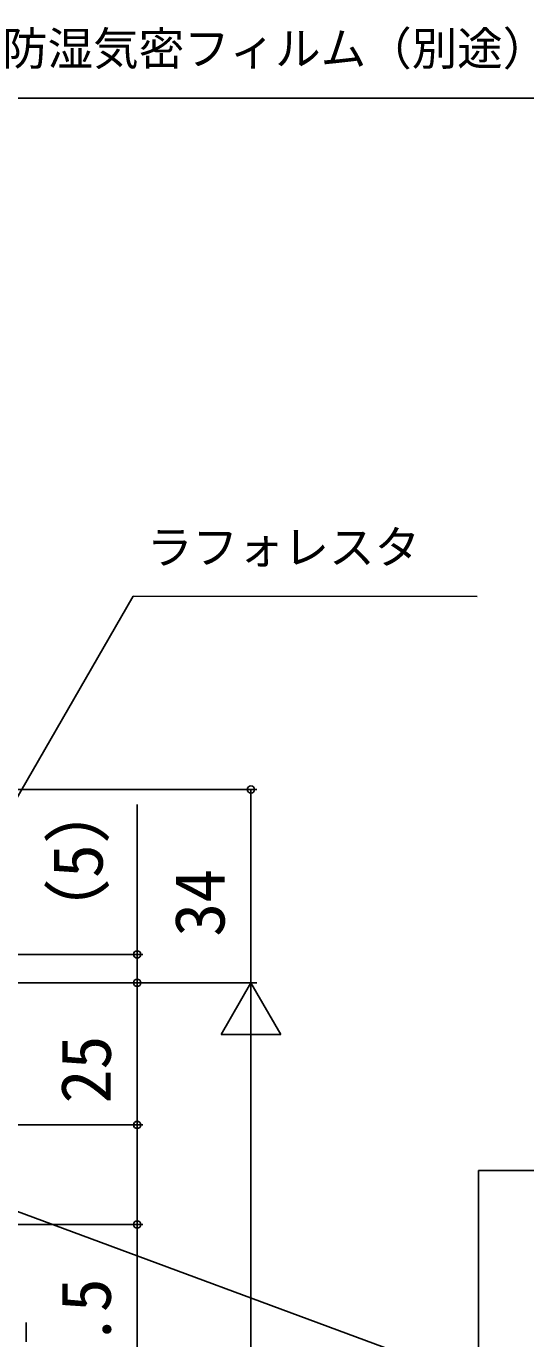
# Model space of a CAD drawing. Units: millimetres, scale not verified. Extents: x -525 to 525, y -783 to 779.
# Drawn here: x -156.5 to -68.7, y 304.5 to 535.3 of the extents above; entities that cross this region are included whole.
import ezdxf
from ezdxf.enums import TextEntityAlignment as Align

# ---------------------------------------------------------------- set-up
doc = ezdxf.new("R2010")
doc.units = ezdxf.units.MM
doc.header["$LTSCALE"] = 4
for name, color, linetype in [('0-4_YKK_12', 2, 'Continuous'), ('0-5_YKK_13', 4, 'Continuous'), ('0-7_YKK_D', 6, 'Continuous')]:
    doc.layers.add(name, color=color, linetype=linetype)
doc.styles.add('ＭＳ ゴシック', font='')
doc.styles.get('ＭＳ ゴシック').set_extended_font_data('MS Gothic')

msp = doc.modelspace()

# ---------------------------------------------------------------- linework, layer by layer
at = {"layer": '0-4_YKK_12'}
msp.add_line((-77.004, 296.852), (-209.676, 346), dxfattribs=at)
msp.add_lwpolyline([(-77.004, 334.098), (55.369, 334.098), (55.369, 212.536), (-77.004, 212.536)], close=True, dxfattribs=at)
at = {"layer": '0-5_YKK_13'}
msp.add_line((-156.501, 307.347), (-156.501, 303.976), dxfattribs=at)
at = {"layer": '0-7_YKK_D'}
for p, q in [((-313, 401.097), (-116, 401.097)), ((-117, 401.097), (-117, 367.102)), ((-198, 372.098), (-136, 372.098)), ((-230, 367.102), (-136, 367.102)), ((-230, 367.102), (-116, 367.102)), ((-230, 367.097), (-116, 367.097)), ((-230, 367.097), (-136, 367.097)), ((-137, 367.097), (-137, 342.097)), ((-117, 367.097), (-122.25, 358.004)), ((-117, 367.097), (-111.75, 358.004)), ((-117, 367.097), (-117, 348.91)), ((-122.25, 358.004), (-111.75, 358.004)), ((-117, 356.597), (-117, 102.593)), ((-220.155, 342.097), (-136, 342.097)), ((-220.155, 342.097), (-136, 342.097)), ((-247.3, 324.597), (-136, 324.597))]:
    msp.add_line(p, q, dxfattribs=at)
for points in [[(-196.53, 465.896), (-195.255, 468.105), (-163.74, 522.686), (-39.515, 522.686)], [(-165, 387.797), (-163.725, 390.005), (-137.701, 435.08), (-77.222, 435.066)], [(-137, 367.102), (-137, 372.098), (-137, 398.489)], [(-137, 342.097), (-137, 324.597), (-137, 291.047)]]:
    msp.add_lwpolyline(points, dxfattribs=at)
for centre in [(-117, 401.097), (-137, 372.098), (-137, 367.102), (-137, 367.097), (-137, 342.097), (-137, 342.097), (-137, 324.597)]:
    msp.add_circle(centre, 0.637, dxfattribs=at)

# ---------------------------------------------------------------- texts
at = {"layer": '0-7_YKK_D', "style": 'ＭＳ ゴシック'}
for s, p in [('防湿気密フィルム（別途）', (-160.748, 526.731)), ('ラフォレスタ', (-135.274, 439.025))]:
    msp.add_text(s, height=5.865, dxfattribs=at).set_placement(p, align=Align.BOTTOM_LEFT)
for s, p in [('（5）', (-140.432, 373.512)), ('34', (-119, 375.202)), ('25', (-139, 345.87)), ('17.5', (-139, 291.206))]:
    msp.add_text(s, height=8.798, rotation=90, dxfattribs=at).set_placement(p, align=Align.BOTTOM_LEFT)

doc.saveas('drawing.dxf')
